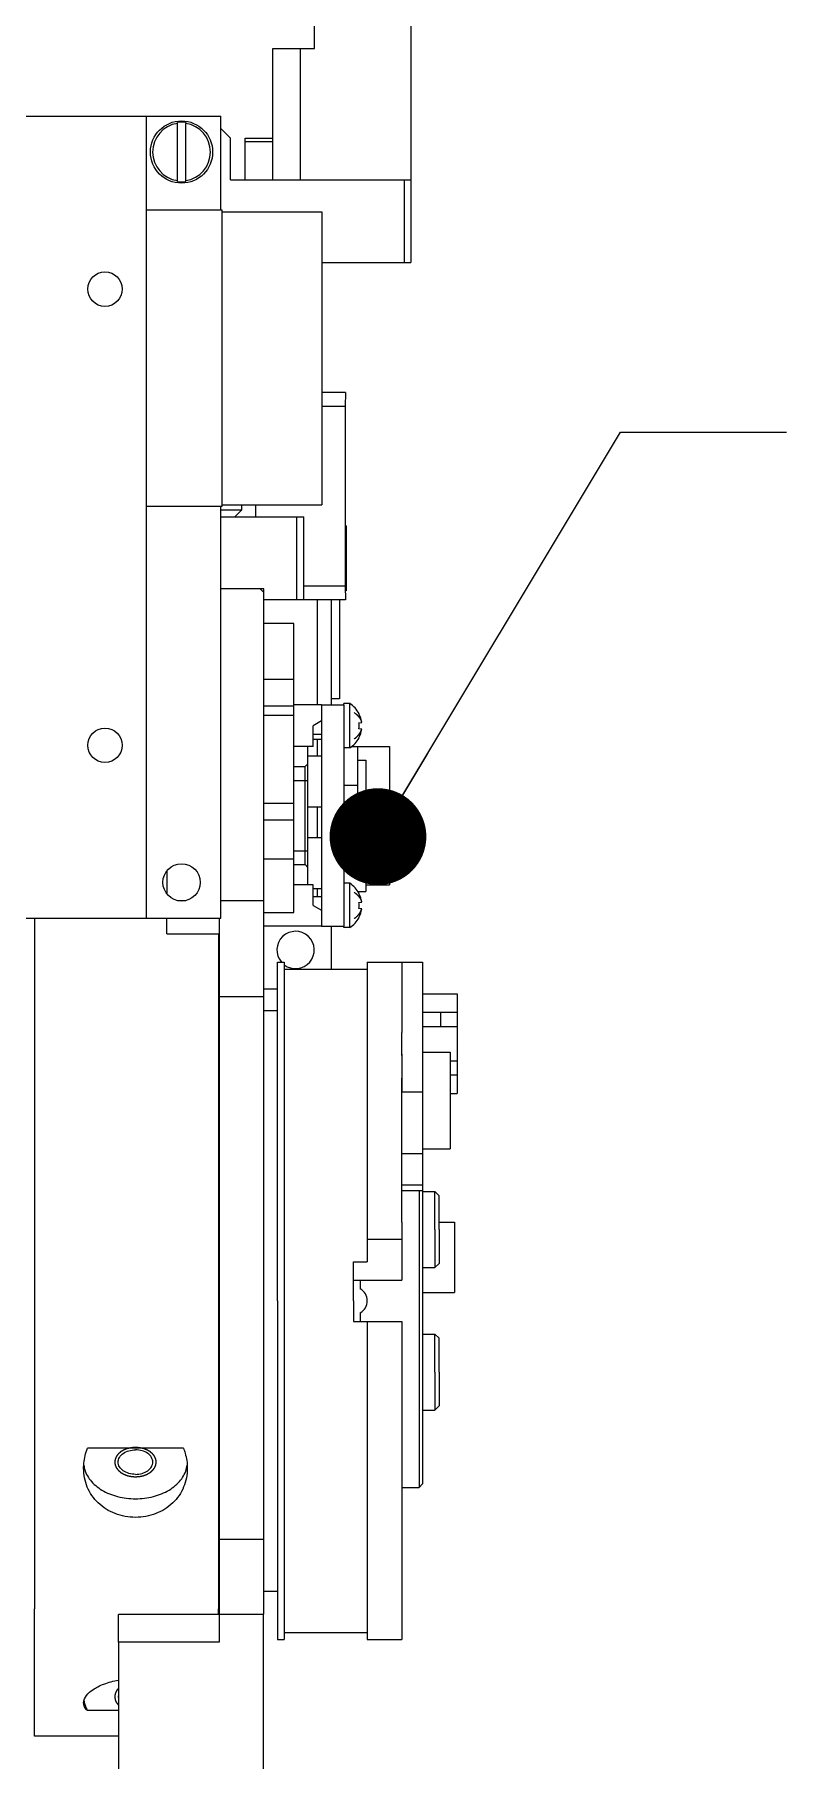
# Model space of a CAD drawing. Header units: millimetres. Extents: x 0 to 594, y 0 to 420.
# Drawn here: x 208.4 to 235.6, y 155.9 to 218.3 of the extents above; entities that cross this region are included whole.
import ezdxf

# ---------------------------------------------------------------- set-up
doc = ezdxf.new("R2010")
doc.units = ezdxf.units.MM
doc.header["$LTSCALE"] = 32.67
doc.layers.get('0').update_dxf_attribs({"linetype": 'CONTINUOUS'})
for name, color, linetype in [('AXIS', 7, 'CONTINUOUS'), ('COSMETIC', 7, 'CONTINUOUS'), ('NOTE', 7, 'CONTINUOUS')]:
    doc.layers.add(name, color=color, linetype=linetype)
doc.styles.get("Standard").update_dxf_attribs({"font": 'txt', "width": 0.85})
doc.dimstyles.get("Standard").update_dxf_attribs({"dimtxt": 3.5, "dimasz": 3.5, "dimexe": 1.5, "dimexo": 1, "dimtad": 1, "dimtxsty": 'STANDARD', "dimcen": 0.09, "dimadec": 0, "dimazin": 0, "dimtol": 1, "dimtp": 0.01, "dimtm": 0.01, "dimtfac": 1, "dimtofl": 0, "dimtmove": 0, "dimatfit": 3, "dimfxl": 1, "dimtolj": 1, "dimarcsym": 0})

msp = doc.modelspace()

# ---------------------------------------------------------------- linework, layer by layer
at = {"color": 7, "linetype": 'CONTINUOUS'}
for p, q in [((218.483, 217.847), (218.483, 232.213)), ((221.983, 213.097), (221.983, 232.213)), ((216.983, 217.847), (218.483, 217.847)), ((216.983, 213.097), (216.983, 217.847)), ((217.983, 213.097), (217.983, 217.847)), ((194.096, 215.389), (215.096, 215.389)), ((212.408, 186.389), (212.408, 215.389)), ((215.096, 211.989), (215.096, 215.389)), ((213.526, 215.132), (213.526, 215.163)), ((213.526, 213.031), (213.526, 215.132)), ((213.826, 215.163), (213.826, 215.132)), ((213.826, 213.031), (213.826, 215.132)), ((215.446, 214.597), (215.096, 214.948)), ((215.446, 213.097), (215.446, 214.597)), ((215.973, 214.597), (216.983, 214.597)), ((215.973, 213.097), (215.973, 214.597)), ((215.973, 214.472), (216.983, 214.472)), ((215.446, 213.097), (221.983, 213.097)), ((221.721, 213.097), (221.721, 210.097)), ((221.972, 213.097), (221.972, 210.097)), ((215.145, 211.989), (212.408, 211.989)), ((215.145, 201.289), (215.145, 211.989)), ((215.145, 211.939), (218.745, 211.939)), ((218.745, 211.939), (218.745, 201.339)), ((218.745, 210.097), (221.972, 210.097)), ((219.599, 205.397), (218.745, 205.397)), ((219.599, 205.397), (219.598, 204.897)), ((219.598, 204.897), (218.745, 204.897)), ((219.598, 204.897), (219.598, 198.397)), ((212.408, 201.289), (215.145, 201.289)), ((215.096, 186.389), (215.096, 201.289)), ((215.848, 201.147), (215.096, 201.147)), ((215.145, 201.339), (218.745, 201.339)), ((215.598, 200.897), (215.848, 201.147)), ((216.348, 201.339), (216.348, 200.897)), ((215.096, 200.897), (218.096, 200.897)), ((217.846, 197.897), (217.846, 200.897)), ((218.096, 197.897), (218.096, 200.897)), ((219.624, 200.572), (219.599, 200.572)), ((219.624, 200.572), (219.624, 200.122)), ((219.624, 200.122), (219.624, 199.216)), ((219.624, 199.216), (219.624, 198.672)), ((219.624, 198.672), (219.624, 198.222)), ((216.646, 198.297), (215.096, 198.297)), ((216.641, 198.172), (216.516, 198.297)), ((216.641, 198.172), (216.641, 187.029)), ((216.646, 197.897), (216.646, 198.297)), ((218.096, 197.897), (216.646, 197.897)), ((219.598, 198.397), (218.098, 198.397)), ((219.599, 197.897), (218.099, 197.897)), ((218.592, 194.097), (218.592, 197.897)), ((219.092, 197.897), (219.092, 194.097)), ((219.392, 197.897), (219.392, 194.316)), ((219.598, 198.397), (219.599, 197.897)), ((219.624, 198.222), (219.599, 198.222)), ((217.741, 197.047), (216.641, 197.047)), ((217.741, 195.573), (217.741, 197.047)), ((217.741, 195.547), (217.741, 195.573)), ((217.741, 195.036), (217.741, 195.547)), ((216.641, 195.036), (217.741, 195.036)), ((217.741, 194.07), (217.741, 195.036)), ((219.392, 194.316), (219.092, 194.316)), ((219.758, 194.147), (219.541, 194.147)), ((219.541, 194.097), (219.541, 194.147)), ((219.758, 192.547), (219.758, 194.147)), ((216.641, 194.07), (217.741, 194.07)), ((216.641, 193.729), (217.741, 193.729)), ((218.741, 194.097), (217.741, 194.097)), ((217.741, 193.729), (217.741, 194.07)), ((217.741, 190.547), (217.741, 193.729)), ((218.741, 193.52), (218.441, 193.347)), ((218.741, 194.097), (219.541, 194.097)), ((218.741, 194.097), (218.741, 186.097)), ((219.541, 194.097), (219.541, 186.097)), ((220.091, 193.782), (220.097, 193.785)), ((218.441, 193.042), (218.441, 193.347)), ((218.441, 192.597), (218.441, 193.042)), ((218.741, 193.034), (218.441, 193.034)), ((220.091, 193.456), (220.19, 193.466)), ((220.19, 193.228), (220.091, 193.238)), ((220.097, 192.909), (220.091, 192.912)), ((218.441, 192.597), (217.741, 192.597)), ((218.216, 192.597), (218.241, 192.572)), ((218.241, 190.397), (218.241, 192.572)), ((218.741, 192.847), (218.441, 192.847)), ((218.592, 192.247), (218.592, 192.847)), ((219.758, 192.547), (219.541, 192.547)), ((219.828, 192.597), (221.191, 192.597)), ((220.041, 192.597), (220.041, 191.197)), ((221.191, 192.597), (221.191, 187.597)), ((217.741, 191.872), (218.141, 191.872)), ((218.141, 191.872), (218.241, 191.972)), ((218.141, 188.822), (218.141, 191.872)), ((218.741, 192.247), (218.241, 192.247)), ((220.041, 192.097), (220.341, 192.097)), ((220.341, 192.097), (220.341, 189.847)), ((217.741, 191.372), (218.241, 191.372)), ((219.541, 191.197), (220.041, 191.197)), ((220.041, 191.197), (220.041, 189.347)), ((216.641, 190.547), (217.741, 190.547)), ((217.741, 189.947), (217.741, 190.547)), ((218.741, 190.397), (218.241, 190.397)), ((218.241, 189.297), (218.241, 190.397)), ((218.592, 189.297), (218.592, 190.397)), ((216.641, 189.947), (217.741, 189.947)), ((217.741, 188.536), (217.741, 189.947)), ((220.041, 189.847), (220.341, 189.847)), ((218.741, 189.297), (218.241, 189.297)), ((218.241, 187.597), (218.241, 189.297)), ((219.541, 189.347), (220.041, 189.347)), ((216.641, 188.536), (217.741, 188.536)), ((217.741, 188.822), (218.241, 188.822)), ((217.741, 186.591), (217.741, 188.536)), ((218.141, 188.322), (218.141, 188.822)), ((219.541, 188.847), (220.341, 188.847)), ((220.341, 188.847), (220.341, 187.347)), ((213.141, 188.084), (213.141, 187.278)), ((217.74, 188.322), (218.141, 188.322)), ((218.141, 188.322), (218.241, 188.222)), ((218.441, 187.597), (217.741, 187.597)), ((218.241, 187.622), (218.216, 187.597)), ((218.441, 187.247), (218.441, 187.597)), ((218.741, 187.447), (218.441, 187.447)), ((218.592, 187.159), (218.592, 187.447)), ((219.758, 187.647), (219.541, 187.647)), ((219.758, 186.047), (219.758, 187.647)), ((220.058, 187.347), (220.341, 187.347)), ((220.091, 187.282), (220.097, 187.285)), ((220.341, 187.597), (221.191, 187.597)), ((213.526, 187.029), (213.827, 187.029)), ((215.096, 187.029), (216.641, 187.029)), ((216.641, 187.029), (216.642, 183.556)), ((218.441, 187.152), (218.441, 187.247)), ((218.741, 187.159), (218.441, 187.159)), ((218.441, 186.847), (218.441, 187.152)), ((218.441, 186.847), (218.741, 186.674)), ((220.091, 186.956), (220.19, 186.966)), ((220.19, 186.728), (220.091, 186.738)), ((194.096, 186.389), (215.096, 186.389)), ((213.141, 185.819), (213.141, 186.389)), ((215.041, 186.389), (215.042, 183.556)), ((216.641, 186.591), (217.741, 186.591)), ((218.741, 186.097), (216.641, 186.097)), ((218.741, 186.097), (219.541, 186.097)), ((219.092, 186.097), (219.092, 184.547)), ((219.541, 186.047), (219.541, 186.097)), ((219.758, 186.047), (219.541, 186.047)), ((220.097, 186.409), (220.091, 186.412)), ((213.141, 185.819), (215.041, 185.819)), ((215.01, 185.297), (215.041, 185.297)), ((217.391, 184.797), (217.391, 184.541)), ((220.391, 184.797), (220.391, 184.547)), ((221.641, 184.797), (222.391, 184.797)), ((221.641, 184.797), (221.641, 182.247)), ((222.391, 184.797), (222.391, 183.647)), ((215.041, 184.453), (215.01, 184.453)), ((217.391, 184.547), (220.391, 184.547)), ((217.391, 184.541), (217.392, 172.547)), ((220.391, 184.547), (220.392, 174.774)), ((217.141, 183.816), (216.642, 183.816)), ((216.642, 183.556), (216.642, 174.097)), ((222.391, 183.647), (223.641, 183.647)), ((222.391, 183.647), (222.391, 182.99)), ((223.641, 183.647), (223.641, 182.99)), ((222.391, 182.99), (223.641, 182.99)), ((222.391, 182.99), (222.391, 182.365)), ((223.041, 182.99), (223.041, 182.472)), ((223.641, 182.99), (223.641, 182.472)), ((215.01, 182.843), (215.042, 182.843)), ((222.391, 182.472), (223.641, 182.472)), ((222.391, 182.365), (222.391, 181.329)), ((223.641, 182.472), (223.641, 180.047)), ((221.641, 181.417), (221.641, 182.247)), ((215.01, 181.343), (215.042, 181.343)), ((221.641, 181.474), (221.641, 180.595)), ((222.391, 181.329), (222.391, 181.222)), ((222.391, 181.222), (222.391, 180.092)), ((223.391, 181.222), (223.641, 181.222)), ((221.641, 180.595), (221.641, 180.092)), ((221.641, 179.77), (221.641, 180.595)), ((223.641, 180.704), (223.391, 180.704)), ((222.391, 180.092), (221.641, 180.092)), ((221.641, 180.002), (221.641, 180.092)), ((222.391, 180.092), (222.391, 177.869)), ((223.391, 180.047), (223.641, 180.047)), ((221.641, 178.995), (221.641, 179.77)), ((221.642, 177.892), (221.641, 178.995)), ((222.391, 177.869), (221.641, 177.869)), ((221.642, 177.062), (221.642, 177.892)), ((222.391, 177.869), (222.391, 176.73)), ((222.391, 176.73), (221.641, 176.73)), ((221.642, 176.73), (221.642, 177.062)), ((221.642, 175.397), (221.642, 176.73)), ((222.391, 176.73), (222.391, 176.529)), ((222.391, 176.529), (221.641, 176.529)), ((222.266, 176.529), (222.266, 172.547)), ((222.391, 176.529), (222.391, 176.288)), ((222.391, 176.497), (222.841, 176.497)), ((222.391, 176.288), (222.391, 176.239)), ((222.391, 176.239), (222.391, 173.672)), ((222.841, 176.497), (222.991, 176.347)), ((222.841, 175.122), (222.841, 176.497)), ((222.991, 175.844), (222.991, 176.347)), ((222.991, 175.483), (222.991, 175.844)), ((222.991, 175.122), (222.991, 175.483)), ((221.642, 175.397), (221.641, 173.297)), ((222.841, 175.122), (222.841, 173.747)), ((222.991, 175.387), (223.546, 175.387)), ((222.991, 175.122), (222.991, 174.761)), ((223.546, 175.387), (223.546, 172.847)), ((220.392, 174.774), (221.642, 174.774)), ((220.392, 174.774), (220.392, 173.954)), ((222.991, 174.761), (222.991, 173.897)), ((216.642, 174.097), (216.642, 172.547)), ((219.892, 173.954), (220.392, 173.954)), ((219.892, 172.547), (219.892, 173.954)), ((222.391, 173.747), (222.841, 173.747)), ((222.391, 173.672), (222.391, 171.422)), ((222.841, 173.747), (222.991, 173.897)), ((215.011, 173.297), (215.042, 173.297)), ((219.891, 173.297), (221.641, 173.297)), ((216.642, 172.547), (216.642, 170.997)), ((217.392, 172.547), (217.391, 160.547)), ((219.892, 172.547), (219.892, 171.797)), ((222.266, 172.547), (222.266, 165.797)), ((222.391, 172.847), (223.546, 172.847)), ((215.011, 171.797), (215.042, 171.797)), ((219.892, 171.797), (221.642, 171.797)), ((220.392, 171.797), (220.391, 160.547)), ((221.642, 171.797), (221.642, 170.372)), ((222.391, 171.422), (222.391, 169.549)), ((222.391, 171.347), (222.841, 171.347)), ((222.841, 171.347), (222.991, 171.197)), ((222.841, 169.972), (222.841, 171.347)), ((222.991, 170.694), (222.991, 171.197)), ((216.642, 170.997), (216.642, 163.931)), ((222.991, 170.333), (222.991, 170.694)), ((221.642, 170.372), (221.642, 169.756)), ((222.841, 169.972), (222.841, 168.597)), ((222.991, 169.972), (222.991, 170.333)), ((222.991, 169.972), (222.991, 169.611)), ((221.642, 169.756), (221.641, 166.52)), ((222.391, 169.549), (222.391, 169.396)), ((222.391, 169.396), (222.391, 167.797)), ((222.991, 169.611), (222.991, 168.747)), ((222.391, 168.597), (222.841, 168.597)), ((222.841, 168.597), (222.991, 168.747)), ((222.391, 167.797), (222.391, 166.297)), ((221.641, 166.52), (221.641, 166.474)), ((221.641, 166.474), (221.641, 163.62)), ((222.391, 166.297), (222.391, 165.922)), ((222.391, 165.922), (222.266, 165.797)), ((215.01, 163.751), (215.042, 163.751)), ((215.042, 163.931), (215.042, 161.41)), ((216.642, 163.931), (216.642, 161.212)), ((221.641, 163.62), (221.641, 162.847)), ((221.641, 162.847), (221.641, 160.297)), ((215.01, 162.251), (215.042, 162.251)), ((215.042, 161.197), (211.392, 161.197)), ((211.392, 160.197), (211.392, 161.197)), ((215.042, 161.41), (215.042, 161.212)), ((215.042, 161.212), (216.642, 161.212)), ((215.042, 161.212), (215.042, 160.197)), ((216.642, 150.047), (216.642, 161.212)), ((217.391, 160.547), (220.391, 160.547)), ((217.391, 160.547), (217.391, 160.297)), ((220.391, 160.547), (220.391, 160.297)), ((215.042, 160.197), (211.392, 160.197)), ((211.392, 160.197), (211.392, 153.547))]:
    msp.add_line(p, q, dxfattribs=at)
for centre, radius in [((213.676, 214.097), 1.125), ((213.676, 187.681), 0.675)]:
    msp.add_circle(centre, radius, dxfattribs=at)
for centre, radius, start, end in [((213.676, 214.097), 1.046, 98.24277, 261.75723), ((213.676, 214.097), 1.077, 81.99317, 98.00683), ((213.676, 214.097), 1.046, 278.24277, 81.75723), ((213.676, 214.097), 1.077, 261.99317, 278.00683), ((219.265, 193.347), 0.94, 27.75181, 58.36337), ((219.255, 193.347), 0.943, 7.21421, 27.48311), ((219.265, 193.347), 0.94, 301.63663, 332.24819), ((219.09, 193.347), 1.007, 353.79595, 6.20405), ((219.255, 193.347), 0.943, 332.51689, 352.78579), ((219.265, 186.847), 0.94, 27.75181, 58.36337), ((219.255, 186.847), 0.943, 7.21421, 27.48311), ((219.09, 186.847), 1.007, 353.79595, 6.20405), ((219.255, 186.847), 0.943, 332.51689, 352.78579), ((219.265, 186.847), 0.94, 301.63663, 332.24819)]:
    msp.add_arc(centre, radius, start, end, dxfattribs=at)
at = {"color": 2, "linetype": 'CONTINUOUS'}
for points, knots in [([(212.01, 167.244), (211.998, 167.243), (211.98, 167.242), (211.956, 167.24), (211.938, 167.239), (211.919, 167.237), (211.904, 167.236), (211.892, 167.235), (211.885, 167.235), (211.878, 167.235), (211.874, 167.234), (211.87, 167.234), (211.867, 167.234), (211.866, 167.234), (211.865, 167.234), (211.864, 167.233), (211.862, 167.233), (211.86, 167.232), (211.856, 167.232), (211.852, 167.231), (211.846, 167.23), (211.839, 167.228), (211.827, 167.225), (211.812, 167.222), (211.795, 167.219), (211.777, 167.215), (211.763, 167.212), (211.751, 167.209), (211.744, 167.208), (211.738, 167.206), (211.733, 167.206), (211.73, 167.205), (211.727, 167.204), (211.726, 167.204), (211.725, 167.204), (211.724, 167.203), (211.722, 167.203), (211.72, 167.202), (211.717, 167.201), (211.713, 167.199), (211.707, 167.197), (211.7, 167.195), (211.69, 167.19), (211.676, 167.185), (211.66, 167.179), (211.644, 167.173), (211.63, 167.168), (211.62, 167.164), (211.613, 167.162), (211.608, 167.16), (211.603, 167.158), (211.6, 167.157), (211.598, 167.156), (211.596, 167.155), (211.595, 167.155), (211.595, 167.155), (211.593, 167.154), (211.591, 167.153), (211.588, 167.151), (211.585, 167.149), (211.58, 167.146), (211.574, 167.143), (211.564, 167.137), (211.552, 167.13), (211.538, 167.122), (211.526, 167.115), (211.516, 167.109), (211.509, 167.105), (211.502, 167.101), (211.496, 167.097), (211.491, 167.095), (211.487, 167.093), (211.484, 167.091), (211.482, 167.09), (211.481, 167.089), (211.48, 167.088), (211.479, 167.088), (211.478, 167.087), (211.477, 167.085), (211.474, 167.083), (211.471, 167.081), (211.468, 167.078), (211.463, 167.073), (211.457, 167.068), (211.451, 167.063), (211.443, 167.057), (211.434, 167.048), (211.424, 167.04), (211.416, 167.033), (211.41, 167.028), (211.405, 167.023), (211.4, 167.019), (211.396, 167.016), (211.393, 167.013), (211.391, 167.011), (211.389, 167.01), (211.388, 167.009), (211.387, 167.008), (211.387, 167.008), (211.386, 167.007), (211.385, 167.005), (211.383, 167.003), (211.381, 167), (211.378, 166.996), (211.374, 166.991), (211.37, 166.986), (211.366, 166.98), (211.36, 166.972), (211.353, 166.963), (211.345, 166.953), (211.34, 166.946), (211.335, 166.94), (211.331, 166.934), (211.327, 166.929), (211.325, 166.926), (211.323, 166.923), (211.321, 166.921), (211.32, 166.92), (211.319, 166.919), (211.319, 166.918), (211.318, 166.917), (211.318, 166.916), (211.317, 166.915), (211.317, 166.914), (211.316, 166.913), (211.315, 166.91), (211.314, 166.908), (211.312, 166.904), (211.31, 166.899), (211.307, 166.892), (211.305, 166.886), (211.301, 166.878), (211.297, 166.868), (211.292, 166.857), (211.289, 166.849), (211.286, 166.843), (211.283, 166.837), (211.281, 166.832), (211.279, 166.827), (211.278, 166.825), (211.277, 166.823), (211.277, 166.821), (211.276, 166.82), (211.276, 166.819), (211.275, 166.818), (211.275, 166.817), (211.275, 166.816), (211.275, 166.815), (211.275, 166.813), (211.274, 166.811), (211.274, 166.808), (211.273, 166.804), (211.272, 166.799), (211.272, 166.792), (211.271, 166.785), (211.269, 166.777), (211.268, 166.766), (211.266, 166.755), (211.265, 166.746), (211.264, 166.74), (211.263, 166.733), (211.262, 166.728), (211.262, 166.723), (211.261, 166.72), (211.261, 166.718), (211.261, 166.717), (211.261, 166.715), (211.261, 166.714), (211.261, 166.714), (211.26, 166.713), (211.261, 166.713), (211.261, 166.712), (211.261, 166.711), (211.261, 166.71), (211.261, 166.709), (211.261, 166.706), (211.262, 166.704), (211.262, 166.699), (211.263, 166.694), (211.264, 166.688), (211.265, 166.681), (211.266, 166.673), (211.268, 166.662), (211.269, 166.651), (211.27, 166.643), (211.271, 166.636), (211.272, 166.63), (211.273, 166.624), (211.273, 166.62), (211.274, 166.617), (211.274, 166.615), (211.274, 166.614), (211.274, 166.612), (211.275, 166.611), (211.275, 166.61), (211.275, 166.61), (211.275, 166.609), (211.276, 166.607), (211.277, 166.606), (211.278, 166.604), (211.279, 166.601), (211.28, 166.597), (211.283, 166.592), (211.285, 166.586), (211.288, 166.579), (211.291, 166.571), (211.296, 166.561), (211.3, 166.55), (211.304, 166.542), (211.306, 166.536), (211.309, 166.53), (211.311, 166.525), (211.313, 166.521), (211.314, 166.518), (211.315, 166.516), (211.316, 166.514), (211.316, 166.513), (211.317, 166.512), (211.317, 166.511), (211.318, 166.511), (211.318, 166.51), (211.319, 166.508), (211.32, 166.507), (211.322, 166.505), (211.323, 166.503), (211.326, 166.499), (211.33, 166.494), (211.334, 166.488), (211.338, 166.483), (211.344, 166.475), (211.351, 166.466), (211.359, 166.456), (211.364, 166.448), (211.369, 166.443), (211.373, 166.437), (211.376, 166.432), (211.379, 166.428), (211.381, 166.426), (211.383, 166.424), (211.384, 166.423), (211.384, 166.422), (211.385, 166.421), (211.386, 166.42), (211.386, 166.419), (211.387, 166.418), (211.389, 166.417), (211.39, 166.416), (211.392, 166.414), (211.395, 166.412), (211.399, 166.409), (211.403, 166.405), (211.409, 166.399), (211.415, 166.394), (211.423, 166.388), (211.433, 166.379), (211.445, 166.369), (211.455, 166.36), (211.462, 166.354), (211.467, 166.349), (211.471, 166.346), (211.474, 166.343), (211.477, 166.341), (211.478, 166.34), (211.479, 166.339), (211.48, 166.338), (211.481, 166.338), (211.482, 166.337), (211.484, 166.336), (211.487, 166.334), (211.491, 166.332), (211.495, 166.329), (211.501, 166.326), (211.511, 166.321), (211.523, 166.314), (211.537, 166.305), (211.551, 166.297), (211.563, 166.29), (211.572, 166.285), (211.578, 166.282), (211.583, 166.279), (211.586, 166.277), (211.589, 166.275), (211.591, 166.274), (211.592, 166.273), (211.593, 166.273), (211.594, 166.272), (211.596, 166.272), (211.598, 166.271), (211.601, 166.27), (211.605, 166.268), (211.611, 166.266), (211.617, 166.263), (211.628, 166.259), (211.642, 166.254), (211.658, 166.248), (211.674, 166.242), (211.687, 166.237), (211.698, 166.233), (211.705, 166.23), (211.71, 166.228), (211.714, 166.227), (211.717, 166.226), (211.72, 166.225), (211.721, 166.224), (211.722, 166.224), (211.723, 166.224), (211.725, 166.223), (211.727, 166.223), (211.731, 166.222), (211.735, 166.221), (211.741, 166.22), (211.748, 166.218), (211.76, 166.216), (211.775, 166.212), (211.792, 166.209), (211.81, 166.205), (211.824, 166.202), (211.836, 166.199), (211.843, 166.198), (211.849, 166.196), (211.853, 166.195), (211.857, 166.195), (211.86, 166.194), (211.861, 166.194), (211.862, 166.193), (211.863, 166.193), (211.865, 166.193), (211.868, 166.193), (211.871, 166.193), (211.876, 166.192), (211.882, 166.192), (211.89, 166.192), (211.902, 166.191), (211.918, 166.19), (211.936, 166.188), (211.955, 166.187), (211.98, 166.185), (211.998, 166.184), (212.01, 166.183)], [0, 0, 0, 0, 0.015625, 0.023438, 0.03125, 0.039062, 0.046875, 0.050781, 0.054688, 0.056641, 0.058594, 0.060547, 0.061523, 0.062012, 0.0625, 0.062988, 0.063477, 0.064453, 0.066406, 0.068359, 0.070312, 0.074219, 0.078125, 0.085938, 0.09375, 0.101562, 0.109375, 0.113281, 0.117188, 0.119141, 0.121094, 0.123047, 0.124023, 0.124512, 0.125, 0.125488, 0.125977, 0.126953, 0.128906, 0.130859, 0.132812, 0.136719, 0.140625, 0.148438, 0.15625, 0.164062, 0.171875, 0.175781, 0.179688, 0.181641, 0.183594, 0.185547, 0.186523, 0.187012, 0.1875, 0.187988, 0.188477, 0.189453, 0.191406, 0.193359, 0.195312, 0.199219, 0.203125, 0.210938, 0.21875, 0.226562, 0.230469, 0.234375, 0.238281, 0.242188, 0.244141, 0.246094, 0.248047, 0.249023, 0.249512, 0.25, 0.250488, 0.250977, 0.251953, 0.253906, 0.255859, 0.257812, 0.261719, 0.265625, 0.269531, 0.273438, 0.28125, 0.289062, 0.292969, 0.296875, 0.300781, 0.304688, 0.306641, 0.308594, 0.310547, 0.311523, 0.312012, 0.3125, 0.312988, 0.313477, 0.314453, 0.316406, 0.318359, 0.320312, 0.324219, 0.328125, 0.332031, 0.335938, 0.34375, 0.351562, 0.355469, 0.359375, 0.363281, 0.367188, 0.369141, 0.371094, 0.37207, 0.373047, 0.374023, 0.374512, 0.375, 0.375488, 0.375977, 0.376953, 0.37793, 0.378906, 0.380859, 0.382812, 0.386719, 0.390625, 0.394531, 0.398438, 0.40625, 0.414062, 0.417969, 0.421875, 0.425781, 0.429688, 0.431641, 0.433594, 0.43457, 0.435547, 0.436523, 0.437012, 0.4375, 0.437988, 0.438477, 0.439453, 0.44043, 0.441406, 0.443359, 0.445312, 0.449219, 0.453125, 0.457031, 0.460938, 0.46875, 0.476562, 0.480469, 0.484375, 0.488281, 0.492188, 0.494141, 0.496094, 0.49707, 0.498047, 0.499023, 0.499512, 0.499756, 0.5, 0.500244, 0.500488, 0.500977, 0.501953, 0.50293, 0.503906, 0.505859, 0.507812, 0.511719, 0.515625, 0.519531, 0.523438, 0.53125, 0.539062, 0.542969, 0.546875, 0.550781, 0.554688, 0.556641, 0.558594, 0.55957, 0.560547, 0.561523, 0.562012, 0.5625, 0.562988, 0.563477, 0.564453, 0.56543, 0.566406, 0.568359, 0.570312, 0.574219, 0.578125, 0.582031, 0.585938, 0.59375, 0.601562, 0.605469, 0.609375, 0.613281, 0.617188, 0.619141, 0.621094, 0.62207, 0.623047, 0.624023, 0.624512, 0.625, 0.625488, 0.625977, 0.626953, 0.62793, 0.628906, 0.630859, 0.632812, 0.636719, 0.640625, 0.644531, 0.648438, 0.65625, 0.664062, 0.667969, 0.671875, 0.675781, 0.679688, 0.681641, 0.683594, 0.68457, 0.685547, 0.686523, 0.687012, 0.6875, 0.687988, 0.688477, 0.689453, 0.69043, 0.691406, 0.693359, 0.695312, 0.699219, 0.703125, 0.707031, 0.710938, 0.71875, 0.726562, 0.734375, 0.738281, 0.742188, 0.744141, 0.746094, 0.748047, 0.749023, 0.749512, 0.75, 0.750488, 0.750977, 0.751953, 0.753906, 0.755859, 0.757812, 0.761719, 0.765625, 0.773438, 0.78125, 0.789062, 0.796875, 0.800781, 0.804688, 0.806641, 0.808594, 0.810547, 0.811523, 0.812012, 0.8125, 0.812988, 0.813477, 0.814453, 0.816406, 0.818359, 0.820312, 0.824219, 0.828125, 0.835938, 0.84375, 0.851562, 0.859375, 0.863281, 0.867188, 0.869141, 0.871094, 0.873047, 0.874023, 0.874512, 0.875, 0.875488, 0.875977, 0.876953, 0.878906, 0.880859, 0.882812, 0.886719, 0.890625, 0.898438, 0.90625, 0.914062, 0.921875, 0.925781, 0.929688, 0.931641, 0.933594, 0.935547, 0.936523, 0.937012, 0.9375, 0.937988, 0.938477, 0.939453, 0.941406, 0.943359, 0.945312, 0.949219, 0.953125, 0.960938, 0.96875, 0.976562, 0.984375, 1, 1, 1, 1]), ([(212.01, 166.183), (212.023, 166.184), (212.041, 166.185), (212.065, 166.187), (212.083, 166.188), (212.101, 166.189), (212.117, 166.19), (212.129, 166.191), (212.136, 166.192), (212.142, 166.192), (212.147, 166.192), (212.151, 166.193), (212.153, 166.193), (212.155, 166.193), (212.156, 166.193), (212.157, 166.193), (212.159, 166.194), (212.161, 166.194), (212.165, 166.195), (212.169, 166.196), (212.175, 166.197), (212.182, 166.199), (212.194, 166.201), (212.209, 166.204), (212.226, 166.208), (212.244, 166.212), (212.258, 166.215), (212.27, 166.217), (212.277, 166.219), (212.283, 166.22), (212.287, 166.221), (212.291, 166.222), (212.294, 166.222), (212.295, 166.223), (212.296, 166.223), (212.297, 166.223), (212.299, 166.224), (212.301, 166.225), (212.304, 166.226), (212.308, 166.228), (212.314, 166.23), (212.32, 166.232), (212.331, 166.236), (212.345, 166.241), (212.361, 166.247), (212.377, 166.253), (212.39, 166.258), (212.401, 166.263), (212.408, 166.265), (212.413, 166.267), (212.417, 166.269), (212.421, 166.27), (212.423, 166.271), (212.424, 166.271), (212.425, 166.272), (212.426, 166.272), (212.428, 166.273), (212.43, 166.274), (212.433, 166.276), (212.436, 166.278), (212.441, 166.281), (212.447, 166.284), (212.457, 166.29), (212.469, 166.297), (212.483, 166.305), (212.495, 166.312), (212.505, 166.317), (212.512, 166.322), (212.519, 166.326), (212.525, 166.329), (212.53, 166.332), (212.534, 166.334), (212.537, 166.336), (212.539, 166.337), (212.54, 166.338), (212.541, 166.338), (212.541, 166.339), (212.542, 166.34), (212.544, 166.341), (212.547, 166.343), (212.549, 166.346), (212.553, 166.349), (212.558, 166.353), (212.564, 166.358), (212.57, 166.363), (212.578, 166.37), (212.587, 166.378), (212.597, 166.387), (212.605, 166.393), (212.61, 166.398), (212.616, 166.403), (212.621, 166.407), (212.625, 166.411), (212.628, 166.413), (212.63, 166.415), (212.632, 166.417), (212.633, 166.418), (212.634, 166.418), (212.634, 166.419), (212.635, 166.42), (212.636, 166.422), (212.638, 166.424), (212.64, 166.427), (212.643, 166.431), (212.647, 166.435), (212.651, 166.441), (212.655, 166.447), (212.661, 166.454), (212.668, 166.464), (212.675, 166.473), (212.681, 166.481), (212.686, 166.487), (212.69, 166.492), (212.693, 166.497), (212.696, 166.501), (212.698, 166.503), (212.7, 166.505), (212.701, 166.507), (212.702, 166.508), (212.702, 166.509), (212.703, 166.51), (212.703, 166.51), (212.704, 166.511), (212.704, 166.513), (212.705, 166.514), (212.706, 166.516), (212.707, 166.519), (212.709, 166.523), (212.711, 166.528), (212.714, 166.534), (212.716, 166.54), (212.72, 166.549), (212.724, 166.559), (212.729, 166.569), (212.732, 166.578), (212.735, 166.584), (212.738, 166.59), (212.74, 166.595), (212.742, 166.599), (212.743, 166.602), (212.744, 166.604), (212.744, 166.605), (212.745, 166.607), (212.745, 166.608), (212.746, 166.609), (212.746, 166.609), (212.746, 166.61), (212.746, 166.612), (212.746, 166.613), (212.747, 166.616), (212.747, 166.618), (212.748, 166.623), (212.748, 166.628), (212.749, 166.635), (212.75, 166.641), (212.751, 166.65), (212.753, 166.661), (212.755, 166.672), (212.756, 166.681), (212.757, 166.687), (212.758, 166.694), (212.758, 166.699), (212.759, 166.704), (212.759, 166.706), (212.76, 166.708), (212.76, 166.71), (212.76, 166.711), (212.76, 166.712), (212.76, 166.713), (212.76, 166.713), (212.76, 166.714), (212.76, 166.714), (212.76, 166.715), (212.76, 166.717), (212.76, 166.718), (212.759, 166.72), (212.759, 166.723), (212.759, 166.727), (212.758, 166.733), (212.757, 166.739), (212.756, 166.746), (212.755, 166.754), (212.753, 166.765), (212.752, 166.776), (212.751, 166.784), (212.75, 166.791), (212.749, 166.797), (212.748, 166.802), (212.747, 166.807), (212.747, 166.809), (212.747, 166.812), (212.747, 166.813), (212.746, 166.814), (212.746, 166.816), (212.746, 166.816), (212.746, 166.817), (212.745, 166.818), (212.745, 166.819), (212.744, 166.821), (212.743, 166.823), (212.742, 166.826), (212.74, 166.83), (212.738, 166.835), (212.736, 166.841), (212.733, 166.847), (212.729, 166.856), (212.725, 166.866), (212.721, 166.876), (212.717, 166.884), (212.714, 166.891), (212.712, 166.897), (212.71, 166.902), (212.708, 166.906), (212.707, 166.909), (212.706, 166.911), (212.705, 166.912), (212.705, 166.914), (212.704, 166.915), (212.704, 166.915), (212.703, 166.916), (212.703, 166.917), (212.702, 166.918), (212.701, 166.92), (212.699, 166.922), (212.697, 166.924), (212.695, 166.928), (212.691, 166.933), (212.687, 166.938), (212.682, 166.944), (212.677, 166.952), (212.67, 166.961), (212.662, 166.971), (212.657, 166.978), (212.652, 166.984), (212.648, 166.99), (212.644, 166.994), (212.642, 166.998), (212.64, 167.001), (212.638, 167.003), (212.637, 167.004), (212.636, 167.005), (212.636, 167.006), (212.635, 167.007), (212.634, 167.007), (212.633, 167.008), (212.632, 167.009), (212.631, 167.011), (212.629, 167.012), (212.626, 167.014), (212.622, 167.018), (212.617, 167.022), (212.612, 167.027), (212.606, 167.032), (212.598, 167.039), (212.588, 167.048), (212.576, 167.058), (212.566, 167.066), (212.558, 167.073), (212.554, 167.077), (212.55, 167.081), (212.547, 167.083), (212.544, 167.085), (212.543, 167.087), (212.542, 167.088), (212.541, 167.088), (212.54, 167.089), (212.539, 167.09), (212.537, 167.091), (212.534, 167.092), (212.53, 167.095), (212.525, 167.097), (212.52, 167.101), (212.51, 167.106), (212.498, 167.113), (212.484, 167.121), (212.47, 167.129), (212.458, 167.136), (212.449, 167.142), (212.443, 167.145), (212.438, 167.148), (212.435, 167.15), (212.432, 167.152), (212.43, 167.153), (212.429, 167.154), (212.428, 167.154), (212.427, 167.154), (212.425, 167.155), (212.423, 167.156), (212.42, 167.157), (212.416, 167.159), (212.41, 167.161), (212.403, 167.163), (212.393, 167.167), (212.379, 167.172), (212.363, 167.178), (212.347, 167.185), (212.334, 167.19), (212.323, 167.194), (212.316, 167.196), (212.311, 167.198), (212.307, 167.2), (212.303, 167.201), (212.301, 167.202), (212.3, 167.203), (212.299, 167.203), (212.298, 167.203), (212.296, 167.204), (212.294, 167.204), (212.29, 167.205), (212.286, 167.206), (212.28, 167.207), (212.272, 167.209), (212.261, 167.211), (212.246, 167.214), (212.229, 167.218), (212.211, 167.222), (212.197, 167.225), (212.185, 167.228), (212.178, 167.229), (212.172, 167.23), (212.167, 167.231), (212.164, 167.232), (212.161, 167.233), (212.16, 167.233), (212.159, 167.233), (212.158, 167.233), (212.156, 167.233), (212.153, 167.234), (212.149, 167.234), (212.145, 167.234), (212.139, 167.235), (212.131, 167.235), (212.119, 167.236), (212.103, 167.237), (212.085, 167.238), (212.066, 167.24), (212.041, 167.241), (212.023, 167.243), (212.01, 167.244)], [0, 0, 0, 0, 0.015625, 0.023438, 0.03125, 0.039062, 0.046875, 0.050781, 0.054688, 0.056641, 0.058594, 0.060547, 0.061523, 0.062012, 0.0625, 0.062988, 0.063477, 0.064453, 0.066406, 0.068359, 0.070312, 0.074219, 0.078125, 0.085938, 0.09375, 0.101562, 0.109375, 0.113281, 0.117188, 0.119141, 0.121094, 0.123047, 0.124023, 0.124512, 0.125, 0.125488, 0.125977, 0.126953, 0.128906, 0.130859, 0.132812, 0.136719, 0.140625, 0.148438, 0.15625, 0.164062, 0.171875, 0.175781, 0.179688, 0.181641, 0.183594, 0.185547, 0.186523, 0.187012, 0.1875, 0.187988, 0.188477, 0.189453, 0.191406, 0.193359, 0.195312, 0.199219, 0.203125, 0.210938, 0.21875, 0.226562, 0.230469, 0.234375, 0.238281, 0.242188, 0.244141, 0.246094, 0.248047, 0.249023, 0.249512, 0.25, 0.250488, 0.250977, 0.251953, 0.253906, 0.255859, 0.257812, 0.261719, 0.265625, 0.269531, 0.273438, 0.28125, 0.289062, 0.292969, 0.296875, 0.300781, 0.304688, 0.306641, 0.308594, 0.310547, 0.311523, 0.312012, 0.3125, 0.312988, 0.313477, 0.314453, 0.316406, 0.318359, 0.320312, 0.324219, 0.328125, 0.332031, 0.335938, 0.34375, 0.351562, 0.355469, 0.359375, 0.363281, 0.367188, 0.369141, 0.371094, 0.37207, 0.373047, 0.374023, 0.374512, 0.375, 0.375488, 0.375977, 0.376953, 0.37793, 0.378906, 0.380859, 0.382812, 0.386719, 0.390625, 0.394531, 0.398438, 0.40625, 0.414062, 0.417969, 0.421875, 0.425781, 0.429688, 0.431641, 0.433594, 0.43457, 0.435547, 0.436523, 0.437012, 0.4375, 0.437988, 0.438477, 0.439453, 0.44043, 0.441406, 0.443359, 0.445312, 0.449219, 0.453125, 0.457031, 0.460938, 0.46875, 0.476562, 0.480469, 0.484375, 0.488281, 0.492188, 0.494141, 0.496094, 0.49707, 0.498047, 0.499023, 0.499512, 0.499756, 0.5, 0.500244, 0.500488, 0.500977, 0.501953, 0.50293, 0.503906, 0.505859, 0.507812, 0.511719, 0.515625, 0.519531, 0.523438, 0.53125, 0.539062, 0.542969, 0.546875, 0.550781, 0.554688, 0.556641, 0.558594, 0.55957, 0.560547, 0.561523, 0.562012, 0.5625, 0.562988, 0.563477, 0.564453, 0.56543, 0.566406, 0.568359, 0.570312, 0.574219, 0.578125, 0.582031, 0.585938, 0.59375, 0.601562, 0.605469, 0.609375, 0.613281, 0.617188, 0.619141, 0.621094, 0.62207, 0.623047, 0.624023, 0.624512, 0.625, 0.625488, 0.625977, 0.626953, 0.62793, 0.628906, 0.630859, 0.632812, 0.636719, 0.640625, 0.644531, 0.648438, 0.65625, 0.664062, 0.667969, 0.671875, 0.675781, 0.679688, 0.681641, 0.683594, 0.68457, 0.685547, 0.686523, 0.687012, 0.6875, 0.687988, 0.688477, 0.689453, 0.69043, 0.691406, 0.693359, 0.695312, 0.699219, 0.703125, 0.707031, 0.710938, 0.71875, 0.726562, 0.734375, 0.738281, 0.742188, 0.744141, 0.746094, 0.748047, 0.749023, 0.749512, 0.75, 0.750488, 0.750977, 0.751953, 0.753906, 0.755859, 0.757812, 0.761719, 0.765625, 0.773438, 0.78125, 0.789062, 0.796875, 0.800781, 0.804688, 0.806641, 0.808594, 0.810547, 0.811523, 0.812012, 0.8125, 0.812988, 0.813477, 0.814453, 0.816406, 0.818359, 0.820312, 0.824219, 0.828125, 0.835938, 0.84375, 0.851562, 0.859375, 0.863281, 0.867188, 0.869141, 0.871094, 0.873047, 0.874023, 0.874512, 0.875, 0.875488, 0.875977, 0.876953, 0.878906, 0.880859, 0.882812, 0.886719, 0.890625, 0.898438, 0.90625, 0.914062, 0.921875, 0.925781, 0.929688, 0.931641, 0.933594, 0.935547, 0.936523, 0.937012, 0.9375, 0.937988, 0.938477, 0.939453, 0.941406, 0.943359, 0.945312, 0.949219, 0.953125, 0.960938, 0.96875, 0.976562, 0.984375, 1, 1, 1, 1]), ([(211.392, 158.528), (211.387, 158.522), (211.378, 158.511), (211.365, 158.493), (211.353, 158.479), (211.344, 158.467), (211.338, 158.459), (211.332, 158.452), (211.328, 158.446), (211.325, 158.442), (211.323, 158.439), (211.321, 158.438), (211.32, 158.436), (211.32, 158.436), (211.319, 158.435), (211.319, 158.434), (211.318, 158.432), (211.317, 158.43), (211.316, 158.427), (211.314, 158.423), (211.312, 158.418), (211.309, 158.412), (211.305, 158.401), (211.298, 158.385), (211.291, 158.37), (211.286, 158.359), (211.283, 158.352), (211.281, 158.348), (211.279, 158.344), (211.278, 158.341), (211.277, 158.339), (211.276, 158.337), (211.276, 158.336), (211.275, 158.335), (211.275, 158.335), (211.275, 158.333), (211.275, 158.331), (211.274, 158.328), (211.274, 158.323), (211.273, 158.317), (211.272, 158.309), (211.27, 158.299), (211.269, 158.289), (211.267, 158.279), (211.266, 158.269), (211.264, 158.259), (211.263, 158.25), (211.262, 158.244), (211.262, 158.239), (211.261, 158.236), (211.261, 158.234), (211.26, 158.231), (211.26, 158.23), (211.26, 158.229), (211.26, 158.229), (211.26, 158.228), (211.26, 158.227), (211.26, 158.226), (211.261, 158.224), (211.261, 158.221), (211.261, 158.218), (211.262, 158.214), (211.263, 158.207), (211.264, 158.199), (211.265, 158.189), (211.267, 158.179), (211.268, 158.17), (211.27, 158.16), (211.271, 158.15), (211.272, 158.142), (211.273, 158.135), (211.274, 158.131), (211.274, 158.128), (211.274, 158.126), (211.275, 158.124), (211.275, 158.123), (211.275, 158.123), (211.275, 158.122), (211.276, 158.12), (211.277, 158.118), (211.278, 158.115), (211.28, 158.111), (211.282, 158.106), (211.285, 158.1), (211.29, 158.088), (211.297, 158.072), (211.304, 158.056), (211.309, 158.045), (211.312, 158.039), (211.314, 158.034), (211.315, 158.03), (211.317, 158.027), (211.318, 158.025), (211.318, 158.023), (211.319, 158.022), (211.319, 158.021), (211.32, 158.021), (211.321, 158.019), (211.322, 158.018), (211.324, 158.015), (211.327, 158.011), (211.332, 158.005), (211.337, 157.998), (211.344, 157.989), (211.351, 157.98), (211.358, 157.972), (211.367, 157.96), (211.378, 157.946), (211.387, 157.934), (211.392, 157.928)], [0, 0, 0, 0, 0.03125, 0.0625, 0.09375, 0.109375, 0.125, 0.140625, 0.148438, 0.15625, 0.160156, 0.164062, 0.166016, 0.166992, 0.167969, 0.169922, 0.171875, 0.175781, 0.179688, 0.1875, 0.195312, 0.203125, 0.21875, 0.25, 0.28125, 0.296875, 0.304688, 0.3125, 0.320312, 0.324219, 0.328125, 0.330078, 0.332031, 0.333008, 0.333984, 0.335938, 0.339844, 0.34375, 0.351562, 0.359375, 0.375, 0.390625, 0.40625, 0.421875, 0.4375, 0.453125, 0.46875, 0.476562, 0.484375, 0.488281, 0.492188, 0.496094, 0.498047, 0.499023, 0.5, 0.500977, 0.501953, 0.503906, 0.507812, 0.511719, 0.515625, 0.523438, 0.53125, 0.546875, 0.5625, 0.578125, 0.59375, 0.609375, 0.625, 0.640625, 0.648438, 0.65625, 0.660156, 0.664062, 0.666016, 0.666992, 0.667969, 0.669922, 0.671875, 0.675781, 0.679688, 0.6875, 0.695312, 0.703125, 0.71875, 0.75, 0.78125, 0.796875, 0.804688, 0.8125, 0.820312, 0.824219, 0.828125, 0.830078, 0.832031, 0.833008, 0.833984, 0.835938, 0.839844, 0.84375, 0.851562, 0.859375, 0.875, 0.890625, 0.90625, 0.921875, 0.9375, 0.96875, 1, 1, 1, 1])]:
    msp.add_open_spline(points, degree=3, knots=knots, dxfattribs=at)
at = {"layer": 'AXIS', "color": 7, "linetype": 'CONTINUOUS'}
for p, q in [((215.848, 201.339), (215.848, 201.147)), ((208.36, 186.389), (208.36, 183.154)), ((215.01, 185.819), (215.01, 185.541)), ((215.01, 185.541), (215.01, 185.247)), ((215.01, 185.247), (215.01, 184.453)), ((217.141, 184.797), (217.391, 184.797)), ((217.141, 183.047), (217.141, 184.797)), ((220.391, 184.797), (221.641, 184.797)), ((215.01, 184.453), (215.041, 184.453)), ((215.01, 184.453), (215.01, 183.556)), ((215.01, 183.556), (215.01, 182.893)), ((215.042, 183.556), (216.642, 183.556)), ((215.042, 183.556), (215.042, 173.347)), ((208.36, 183.154), (208.361, 172.547)), ((216.642, 183.047), (217.141, 183.047)), ((217.142, 172.547), (217.141, 183.047)), ((215.01, 182.893), (215.01, 182.093)), ((215.01, 182.093), (215.01, 181.448)), ((215.01, 181.448), (215.01, 180.966)), ((222.391, 181.545), (223.391, 181.545)), ((223.391, 181.545), (223.391, 179.795)), ((215.01, 180.966), (215.011, 173.347)), ((223.391, 179.795), (223.391, 178.045)), ((222.391, 178.045), (223.391, 178.045)), ((215.011, 173.347), (215.011, 173.274)), ((215.011, 173.274), (215.011, 171.82)), ((215.042, 173.347), (215.042, 171.949)), ((220.141, 173.297), (220.141, 172.98)), ((208.361, 172.547), (208.36, 161.41)), ((217.142, 172.547), (217.141, 162.047)), ((215.011, 171.747), (215.01, 168.381)), ((215.011, 171.82), (215.011, 171.747)), ((215.042, 171.949), (215.042, 171.747)), ((215.042, 171.747), (215.042, 168.381)), ((220.141, 172.114), (220.141, 171.797)), ((215.01, 168.381), (215.01, 166.674)), ((215.042, 168.381), (215.042, 166.674)), ((213.747, 167.214), (210.274, 167.214)), ((215.01, 166.674), (215.01, 166.381)), ((215.01, 166.381), (215.01, 163.931)), ((215.042, 166.674), (215.042, 166.381)), ((215.042, 166.381), (215.042, 163.931)), ((221.641, 165.797), (222.266, 165.797)), ((215.01, 163.931), (215.01, 163.801)), ((215.01, 163.801), (215.01, 161.41)), ((215.042, 163.931), (216.642, 163.931)), ((216.641, 162.047), (217.141, 162.047)), ((217.141, 162.047), (217.141, 160.297)), ((208.36, 157.613), (208.36, 161.41)), ((215.01, 161.212), (215.01, 161.41)), ((217.141, 160.297), (217.391, 160.297)), ((220.391, 160.297), (221.641, 160.297)), ((208.36, 156.797), (208.36, 157.613)), ((211.392, 157.727), (210.274, 157.727)), ((211.392, 156.797), (208.36, 156.797))]:
    msp.add_line(p, q, dxfattribs=at)
for centre in [(210.908, 209.139), (210.908, 192.639)]:
    msp.add_circle(centre, 0.625, dxfattribs=at)
for centre, radius, start, end in [((217.8, 185.236), 0.675, 232.41848, 221.07569), ((219.891, 172.547), 0.5, 300.00003, 59.99997), ((211.096, 166.716), 0.96, 186.69043, 193.00045), ((212.925, 166.716), 0.96, 347.01136, 353.31319), ((211.094, 158.23), 0.959, 188.22606, 192.62973), ((211.102, 158.232), 0.968, 192.62451, 192.85383), ((211.697, 158.228), 0.312, 174.51193, 179.99458), ((211.697, 158.228), 0.312, 180.01177, 185.49439)]:
    msp.add_arc(centre, radius, start, end, dxfattribs=at)
for points, knots in [([(210.135, 166.492), (210.135, 166.553), (210.147, 166.799), (210.207, 167.042), (210.274, 167.214)], [0, 0, 0, 0, 0.24804, 1, 1, 1, 1]), ([(211.385, 166.713), (211.385, 166.772), (211.423, 166.898), (211.569, 167.042), (211.774, 167.134), (211.93, 167.155), (212.01, 167.155)], [0, 0, 0, 0, 0.209466, 0.444666, 0.711994, 1, 1, 1, 1]), ([(212.01, 166.271), (211.93, 166.271), (211.774, 166.292), (211.569, 166.385), (211.423, 166.529), (211.385, 166.655), (211.385, 166.713)], [0, 0, 0, 0, 0.288007, 0.555333, 0.790531, 1, 1, 1, 1]), ([(212.635, 166.713), (212.635, 166.772), (212.597, 166.898), (212.452, 167.042), (212.247, 167.134), (212.091, 167.155), (212.01, 167.155)], [0, 0, 0, 0, 0.209469, 0.444667, 0.711993, 1, 1, 1, 1]), ([(212.01, 166.271), (212.091, 166.271), (212.247, 166.292), (212.452, 166.385), (212.597, 166.529), (212.635, 166.655), (212.635, 166.713)], [0, 0, 0, 0, 0.288006, 0.555334, 0.790534, 1, 1, 1, 1]), ([(213.747, 167.214), (213.769, 167.156), (213.849, 166.923), (213.886, 166.676), (213.885, 166.492)], [0, 0, 0, 0, 0.252943, 1, 1, 1, 1]), ([(213.885, 166.492), (213.885, 166.261), (213.797, 165.793), (213.387, 165.196), (212.755, 164.804), (212.011, 164.67), (211.266, 164.804), (210.634, 165.196), (210.224, 165.792), (210.136, 166.261), (210.135, 166.492)], [0, 0, 0, 0, 0.120824, 0.242649, 0.369099, 0.500002, 0.630906, 0.757354, 0.879178, 1, 1, 1, 1]), ([(210.16, 166.5), (210.197, 166.341), (210.364, 166.021), (210.8, 165.666), (211.369, 165.439), (212.011, 165.361), (212.652, 165.439), (213.222, 165.667), (213.657, 166.022), (213.824, 166.341), (213.861, 166.5)], [0, 0, 0, 0, 0.106122, 0.225537, 0.358638, 0.500004, 0.641369, 0.774467, 0.89388, 1, 1, 1, 1]), ([(210.135, 158.007), (210.135, 158.201), (210.365, 158.43), (210.656, 158.597), (210.962, 158.731), (211.214, 158.797), (211.392, 158.828)], [0, 0, 0, 0, 0.368664, 0.504309, 0.656322, 1, 1, 1, 1]), ([(210.274, 157.727), (210.232, 157.765), (210.162, 157.849), (210.135, 157.957), (210.135, 158.007)], [0, 0, 0, 0, 0.528191, 1, 1, 1, 1]), ([(210.159, 158.017), (210.165, 157.992), (210.192, 157.891), (210.235, 157.795), (210.274, 157.727)], [0, 0, 0, 0, 0.245703, 1, 1, 1, 1])]:
    msp.add_open_spline(points, degree=3, knots=knots, dxfattribs=at)
at = {"layer": 'COSMETIC', "color": 7, "linetype": 'CONTINUOUS'}
for points in [[(219.922, 193.822), (219.93, 193.816), (219.942, 193.807), (219.956, 193.796), (219.964, 193.79), (219.97, 193.785), (219.977, 193.78), (219.981, 193.777), (219.984, 193.775), (219.986, 193.773), (219.987, 193.772), (219.989, 193.77), (219.991, 193.768), (219.995, 193.765), (219.999, 193.761), (220.006, 193.754), (220.015, 193.746), (220.024, 193.737), (220.031, 193.731), (220.036, 193.726), (220.039, 193.723), (220.041, 193.721), (220.043, 193.719), (220.044, 193.719), (220.045, 193.718), (220.046, 193.717), (220.048, 193.714), (220.052, 193.71), (220.056, 193.704), (220.061, 193.698), (220.067, 193.691), (220.074, 193.683), (220.08, 193.676), (220.084, 193.671), (220.087, 193.668), (220.09, 193.665), (220.092, 193.663), (220.093, 193.661), (220.094, 193.66), (220.094, 193.659), (220.095, 193.659), (220.096, 193.658), (220.097, 193.656), (220.098, 193.654), (220.1, 193.651), (220.103, 193.647), (220.106, 193.642), (220.111, 193.635), (220.116, 193.627), (220.121, 193.619), (220.125, 193.614), (220.129, 193.608), (220.131, 193.604), (220.133, 193.601), (220.134, 193.6), (220.135, 193.599), (220.135, 193.598), (220.136, 193.596), (220.137, 193.593), (220.139, 193.589), (220.142, 193.584), (220.146, 193.576), (220.151, 193.566), (220.156, 193.555), (220.16, 193.547), (220.163, 193.542), (220.165, 193.538), (220.166, 193.535), (220.167, 193.534), (220.167, 193.532), (220.168, 193.531), (220.168, 193.53), (220.169, 193.527), (220.171, 193.522), (220.173, 193.516), (220.175, 193.51), (220.178, 193.501), (220.183, 193.487), (220.187, 193.474), (220.19, 193.466)], [(219.922, 192.872), (219.93, 192.878), (219.942, 192.887), (219.956, 192.898), (219.964, 192.904), (219.97, 192.909), (219.977, 192.914), (219.981, 192.917), (219.984, 192.919), (219.986, 192.921), (219.987, 192.922), (219.989, 192.923), (219.991, 192.926), (219.995, 192.929), (219.999, 192.933), (220.006, 192.94), (220.015, 192.948), (220.024, 192.957), (220.031, 192.963), (220.036, 192.968), (220.039, 192.971), (220.041, 192.973), (220.043, 192.974), (220.044, 192.975), (220.045, 192.976), (220.046, 192.977), (220.048, 192.98), (220.052, 192.984), (220.056, 192.99), (220.061, 192.996), (220.067, 193.003), (220.074, 193.01), (220.08, 193.018), (220.084, 193.023), (220.087, 193.026), (220.09, 193.029), (220.092, 193.031), (220.093, 193.033), (220.094, 193.034), (220.094, 193.035), (220.095, 193.035), (220.096, 193.036), (220.097, 193.038), (220.098, 193.04), (220.1, 193.043), (220.103, 193.047), (220.106, 193.052), (220.111, 193.059), (220.116, 193.067), (220.121, 193.075), (220.125, 193.08), (220.129, 193.086), (220.131, 193.09), (220.133, 193.093), (220.134, 193.094), (220.135, 193.095), (220.135, 193.096), (220.136, 193.098), (220.137, 193.101), (220.139, 193.105), (220.142, 193.11), (220.146, 193.118), (220.151, 193.128), (220.156, 193.139), (220.16, 193.147), (220.163, 193.152), (220.165, 193.156), (220.166, 193.159), (220.167, 193.16), (220.167, 193.161), (220.168, 193.163), (220.168, 193.164), (220.169, 193.167), (220.171, 193.172), (220.173, 193.178), (220.175, 193.184), (220.178, 193.193), (220.183, 193.207), (220.187, 193.22), (220.19, 193.228)], [(219.922, 187.322), (219.93, 187.316), (219.942, 187.307), (219.956, 187.296), (219.964, 187.29), (219.97, 187.285), (219.977, 187.28), (219.981, 187.277), (219.984, 187.275), (219.986, 187.273), (219.987, 187.272), (219.989, 187.27), (219.991, 187.268), (219.995, 187.265), (219.999, 187.261), (220.006, 187.254), (220.015, 187.246), (220.024, 187.237), (220.031, 187.231), (220.036, 187.226), (220.039, 187.223), (220.041, 187.221), (220.043, 187.219), (220.044, 187.219), (220.045, 187.218), (220.046, 187.217), (220.048, 187.214), (220.052, 187.21), (220.056, 187.204), (220.061, 187.198), (220.067, 187.191), (220.074, 187.183), (220.08, 187.176), (220.084, 187.171), (220.087, 187.168), (220.09, 187.165), (220.092, 187.163), (220.093, 187.161), (220.094, 187.16), (220.094, 187.159), (220.095, 187.159), (220.096, 187.158), (220.097, 187.156), (220.098, 187.154), (220.1, 187.151), (220.103, 187.147), (220.106, 187.142), (220.111, 187.135), (220.116, 187.127), (220.121, 187.119), (220.125, 187.114), (220.129, 187.108), (220.131, 187.104), (220.133, 187.101), (220.134, 187.1), (220.135, 187.099), (220.135, 187.098), (220.136, 187.096), (220.137, 187.093), (220.139, 187.089), (220.142, 187.084), (220.146, 187.076), (220.151, 187.066), (220.156, 187.055), (220.16, 187.047), (220.163, 187.042), (220.165, 187.038), (220.166, 187.035), (220.167, 187.034), (220.167, 187.032), (220.168, 187.031), (220.168, 187.03), (220.169, 187.027), (220.171, 187.022), (220.173, 187.016), (220.175, 187.01), (220.178, 187.001), (220.183, 186.987), (220.187, 186.974), (220.19, 186.966)], [(219.922, 186.372), (219.93, 186.378), (219.942, 186.387), (219.956, 186.398), (219.964, 186.404), (219.97, 186.409), (219.977, 186.414), (219.981, 186.417), (219.984, 186.419), (219.986, 186.421), (219.987, 186.422), (219.989, 186.423), (219.991, 186.426), (219.995, 186.429), (219.999, 186.433), (220.006, 186.44), (220.015, 186.448), (220.024, 186.457), (220.031, 186.463), (220.036, 186.468), (220.039, 186.471), (220.041, 186.473), (220.043, 186.474), (220.044, 186.475), (220.045, 186.476), (220.046, 186.477), (220.048, 186.48), (220.052, 186.484), (220.056, 186.49), (220.061, 186.496), (220.067, 186.503), (220.074, 186.51), (220.08, 186.518), (220.084, 186.523), (220.087, 186.526), (220.09, 186.529), (220.092, 186.531), (220.093, 186.533), (220.094, 186.534), (220.094, 186.535), (220.095, 186.535), (220.096, 186.536), (220.097, 186.538), (220.098, 186.54), (220.1, 186.543), (220.103, 186.547), (220.106, 186.552), (220.111, 186.559), (220.116, 186.567), (220.121, 186.575), (220.125, 186.58), (220.129, 186.586), (220.131, 186.59), (220.133, 186.593), (220.134, 186.594), (220.135, 186.595), (220.135, 186.596), (220.136, 186.598), (220.137, 186.601), (220.139, 186.605), (220.142, 186.61), (220.146, 186.618), (220.151, 186.628), (220.156, 186.639), (220.16, 186.647), (220.163, 186.652), (220.165, 186.656), (220.166, 186.659), (220.167, 186.66), (220.167, 186.661), (220.168, 186.663), (220.168, 186.664), (220.169, 186.667), (220.171, 186.672), (220.173, 186.678), (220.175, 186.684), (220.178, 186.693), (220.183, 186.707), (220.187, 186.72), (220.19, 186.728)]]:
    msp.add_open_spline(points, degree=3, knots=[0, 0, 0, 0, 0.0625, 0.09375, 0.109375, 0.125, 0.140625, 0.15625, 0.160156, 0.164062, 0.167969, 0.171875, 0.179688, 0.1875, 0.203125, 0.21875, 0.25, 0.28125, 0.296875, 0.3125, 0.320312, 0.328125, 0.332031, 0.333984, 0.335938, 0.339844, 0.34375, 0.359375, 0.375, 0.390625, 0.40625, 0.4375, 0.453125, 0.46875, 0.476562, 0.484375, 0.492188, 0.496094, 0.498047, 0.5, 0.501953, 0.503906, 0.507812, 0.515625, 0.523438, 0.53125, 0.546875, 0.5625, 0.59375, 0.609375, 0.625, 0.640625, 0.65625, 0.660156, 0.664062, 0.666016, 0.667969, 0.671875, 0.679688, 0.6875, 0.703125, 0.71875, 0.75, 0.78125, 0.796875, 0.8125, 0.820312, 0.828125, 0.832031, 0.833984, 0.835938, 0.839844, 0.84375, 0.859375, 0.875, 0.890625, 0.90625, 0.9375, 1, 1, 1, 1], dxfattribs=at)

# ---------------------------------------------------------------- leaders
at = {"layer": 'NOTE', "color": 2, "linetype": 'CONTINUOUS'}
msp.add_leader([(220.779, 189.337), (229.551, 203.962), (235.551, 203.962)], dimstyle='STANDARD', override={"dimtad": 0, "dimldrblk": 'DOT'}, dxfattribs=at)

doc.saveas('drawing.dxf')
